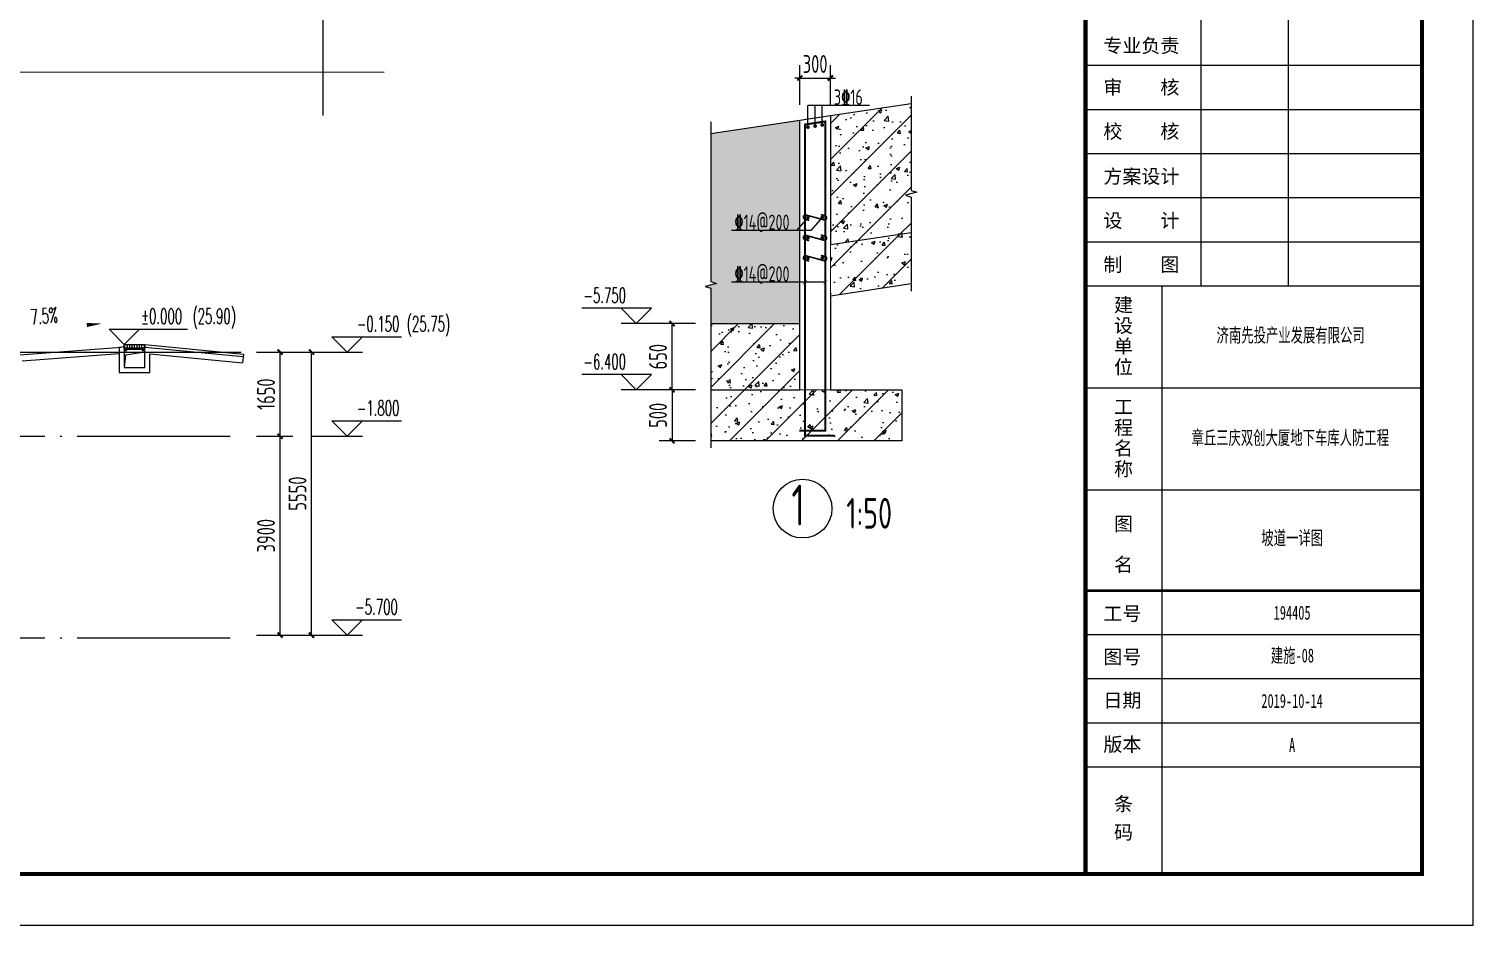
# Model space of a CAD drawing. Extents: x -502255 to 1362592, y -400300 to 332622.
# Drawn here: x 285709 to 314025, y -400300 to -382726 of the extents above; entities that cross this region are included whole.
import ezdxf

# ---------------------------------------------------------------- set-up
doc = ezdxf.new("R2010")
doc.units = 0
doc.header["$LTSCALE"] = 1000
doc.header["$MEASUREMENT"] = 0
doc.linetypes.add('DASH', pattern=[0.35, 0.25, -0.1])
doc.linetypes.add('DOTE', pattern=[2.42, 2, -0.2, 0.02, -0.2])
for name, color, linetype in [('A-WINDOW', 4, 'Continuous'), ('COLUMN', 9, 'Continuous'), ('DIM_ELEV', 3, 'Continuous'), ('DIM_SYMB', 3, 'Continuous'), ('ECA_TK', 7, 'Continuous'), ('FINISH', 213, 'Continuous'), ('HATCH', 253, 'Continuous'), ('PUB_DIM', 3, 'Continuous'), ('PUB_HATCH', 8, 'Continuous'), ('PUB_TEXT', 7, 'Continuous'), ('REIN', 1, 'Continuous'), ('S-DOTE', 8, 'DOTE'), ('S-大样-轮廓线', 2, 'Continuous'), ('TEXT', 53, 'Continuous'), ('THIN', 7, 'Continuous'), ('tk', 7, 'Continuous'), ('WALL', 2, 'Continuous')]:
    doc.layers.add(name, color=color, linetype=linetype)
doc.layers.add('砼梁', color=4, linetype='Continuous', lineweight=18)
doc.styles.add('_TCH_DIM', font='SIMPLEX', dxfattribs={"bigfont": 'GBCBIG'})
doc.styles.get("Standard").update_dxf_attribs({"font": 'tssdeng2.shx', "width": 0.7, "bigfont": '@@hztxt.shx'})
doc.styles.add('SUNTXT', font='', dxfattribs={"height": 2.5})
doc.styles.add('TH-STYLE3_T3', font='tssdeng.shx', dxfattribs={"width": 0.7, "bigfont": 'tssdchn.shx'})
doc.styles.add('TSSD_Rein', font='tssdeng2.shx', dxfattribs={"width": 0.7, "bigfont": 'hztxt.shx'})
doc.styles.add('黑体', font='simhei.ttf', dxfattribs={"width": 0.65})
doc.styles.get('SUNTXT').set_extended_font_data('SimSun')
doc.dimstyles.new('_TCH_ARCH&&100', dxfattribs={"dimtxt": 350, "dimasz": 100, "dimexe": 250, "dimexo": 300, "dimgap": 100, "dimtad": 1, "dimdec": 0, "dimzin": 0, "dimdsep": 46, "dimtxsty": 'TH-STYLE3_T3', "dimblk": 'ARCHTICK', "dimcen": 0.09, "dimclrt": 7, "dimazin": 2, "dimtfac": 1, "dimtdec": 0, "dimtix": 1, "dimtmove": 2, "dimatfit": 3, "dimfxl": 1, "dimtolj": 1, "dimtzin": 0, "dimarcsym": 0})
pattern_1 = [(50, (1523.4, 211421.6), (717.2602, -62.75213), [75, -825]), (355, (1523.4, 211421.6), (-138.7513, 752.1921), [60, -660]), (100.4514, (1583.2, 211416.4), (578.5094, 689.43954), [63.7402, -701.1421]), (46.1842, (1523.4, 211621.6), (1067.241, -165.519), [112.5, -1237.5]), (96.6356, (1612.4, 211607.8), (934.6627, 974.1179), [95.6103, -1051.713]), (351.1842, (1523.4, 211621.6), (934.662, 974.1186), [90, -990]), (21, (1623.4, 211571.6), (596.90705, -402.6189), [75, -825]), (326, (1623.4, 211571.6), (243.3153, 725.15005), [60, -660]), (71.4514, (1673.2, 211538.04), (840.2226, 322.5305), [63.7402, -701.1421]), (37.5, (1523.43, 211421.6), (12.15986, 332.89385), [0, -652, 0, -670, 0, -662.5]), (7.5, (1523.43, 211421.6), (263.06954, 394.41171), [0, -382, 0, -637, 0, -252.5]), (327.5, (1300.43, 211421.6), (533.82244, -22.55487), [0, -250, 0, -780, 0, -1035]), (317.5, (1200.43, 211421.6), (583.18617, 100.10498), [0, -325, 0, -518, 0, -735]), (45, (1523.43, 211421.6), (-353.5534, 353.5534), [])]

# ---------------------------------------------------------------- blocks, each defined once
blk = doc.blocks.new('10B_A1')
at = {"layer": 'ECA_TK'}
for p, q in [((787.68, 125.36), (787.68, 194.56)), ((804.77, 194.56), (804.77, 125.36)), ((765, 168.61), (831, 168.61)), ((765, 159.96), (831, 159.96)), ((765, 151.31), (831, 151.31)), ((765, 142.66), (831, 142.66)), ((765, 134.01), (831, 134.01)), ((765, 125.36), (831, 125.36)), ((780.03, 10), (780.03, 125.36)), ((765, 105.36), (831, 105.36)), ((765, 85.36), (831, 85.36)), ((831, 56.92), (765, 56.92)), ((831, 48.27), (765, 48.27)), ((831, 39.62), (765, 39.62)), ((831, 30.97), (765, 30.97))]:
    blk.add_line(p, q, dxfattribs=at)
blk.add_lwpolyline([(0, 0), (841, 0), (841, 594), (0, 594)], close=True, dxfattribs=at)
at = {"layer": 'ECA_TK', "const_width": 0.8}
blk.add_lwpolyline([(831, 10), (831, 584), (18, 584), (18, 10)], close=True, dxfattribs=at)
at = {"layer": 'ECA_TK'}
for points, const_width in [([(765, 10), (765, 584)], 0.8), ([(831, 65.57), (765, 65.57)], 0.5)]:
    blk.add_lwpolyline(points, dxfattribs=dict(at, const_width=const_width))
at = {"layer": 'ECA_TK', "linetype": 'Continuous', "style": 'SUNTXT'}
for s, height, p in [('专业负责', 2.734, (768.5, 171.09)), ('审    核', 2.734, (768.5, 162.93)), ('校    核', 2.734, (768.5, 154.28)), ('方案设计', 2.734, (768.5, 145.45)), ('设    计', 2.734, (768.5, 136.8)), ('制    图', 2.734, (768.5, 128.15)), ('建', 2.73, (770.59, 120.26)), ('设', 2.73, (770.59, 116.2)), ('单', 2.73, (770.59, 112.14)), ('位', 2.73, (770.59, 108.08)), ('工', 2.73, (770.59, 100.26)), ('程', 2.73, (770.59, 96.2)), ('名', 2.73, (770.59, 92.14)), ('称', 2.73, (770.59, 88.08)), ('图', 2.73, (770.59, 77.33)), ('名', 2.73, (770.59, 69.33)), ('工号', 2.734, (768.5, 59.71)), ('图号', 2.734, (768.5, 51.23)), ('日期', 2.734, (768.5, 42.72)), ('版本', 2.734, (768.5, 34.07)), ('条', 2.73, (770.59, 22.4)), ('码', 2.73, (770.59, 16.85))]:
    blk.add_text(s, height=height, dxfattribs=at).set_placement(p)
blk = doc.blocks.new('_ArchTick')
at = {"color": 0, "linetype": 'ByBlock', "const_width": 0.4}
blk.add_lwpolyline([(-0.5, -0.5), (0.5, 0.5)], dxfattribs=at)
blk = doc.blocks.new('*D1398')
at = {"layer": 'Defpoints', "color": 0, "transparency": 16777216}
for p in [(289874, -389064), (291251, -389064), (289874, -394614)]:
    blk.add_point(p, dxfattribs=at)
at = {"layer": 'PUB_DIM', "color": 0, "lineweight": -2, "transparency": 16777216}
for p, q in [((290174, -389064), (291501, -389064)), ((291251, -394614), (291251, -389064)), ((290174, -394614), (291501, -394614))]:
    blk.add_line(p, q, dxfattribs=at)
at = {"layer": 'PUB_DIM', "color": 0, "lineweight": -2, "transparency": 16777216, "xscale": 100, "yscale": 100, "zscale": 100}
for p, rotation in [((291251, -389064), 90), ((291251, -394614), 270)]:
    blk.add_blockref('_ArchTick', p, dxfattribs=dict(at, rotation=rotation))
at = {"layer": 'PUB_DIM', "color": 7, "transparency": 16777216, "insert": (290976, -391839), "char_height": 350, "attachment_point": 5, "rotation": 90, "style": 'TH-STYLE3_T3'}
blk.add_mtext('\\A1;5550', dxfattribs=at)
blk = doc.blocks.new('*D1399')
at = {"layer": 'Defpoints', "color": 0, "transparency": 16777216}
for p in [(289874, -390714), (290633, -390714), (289874, -394614)]:
    blk.add_point(p, dxfattribs=at)
at = {"layer": 'PUB_DIM', "color": 0, "lineweight": -2, "transparency": 16777216}
for p, q in [((290174, -390714), (290883, -390714)), ((290633, -394614), (290633, -390714)), ((290174, -394614), (290883, -394614))]:
    blk.add_line(p, q, dxfattribs=at)
at = {"layer": 'PUB_DIM', "color": 0, "lineweight": -2, "transparency": 16777216, "xscale": 100, "yscale": 100, "zscale": 100}
for p, rotation in [((290633, -390714), 90), ((290633, -394614), 270)]:
    blk.add_blockref('_ArchTick', p, dxfattribs=dict(at, rotation=rotation))
at = {"layer": 'PUB_DIM', "color": 7, "transparency": 16777216, "insert": (290358, -392664), "char_height": 350, "attachment_point": 5, "rotation": 90, "style": 'TH-STYLE3_T3'}
blk.add_mtext('\\A1;3900', dxfattribs=at)
blk = doc.blocks.new('*D1400')
at = {"layer": 'Defpoints', "color": 0, "transparency": 16777216}
for p in [(289874, -389064), (290633, -389064), (289874, -390714)]:
    blk.add_point(p, dxfattribs=at)
at = {"layer": 'PUB_DIM', "color": 0, "lineweight": -2, "transparency": 16777216}
for p, q in [((290174, -389064), (290883, -389064)), ((290633, -390714), (290633, -389064)), ((290174, -390714), (290883, -390714))]:
    blk.add_line(p, q, dxfattribs=at)
at = {"layer": 'PUB_DIM', "color": 0, "lineweight": -2, "transparency": 16777216, "xscale": 100, "yscale": 100, "zscale": 100}
for p, rotation in [((290633, -389064), 90), ((290633, -390714), 270)]:
    blk.add_blockref('_ArchTick', p, dxfattribs=dict(at, rotation=rotation))
at = {"layer": 'PUB_DIM', "color": 7, "transparency": 16777216, "insert": (290358, -389889), "char_height": 350, "attachment_point": 5, "rotation": 90, "style": 'TH-STYLE3_T3'}
blk.add_mtext('\\A1;1650', dxfattribs=at)
blk = doc.blocks.new('_FZH')
blk.add_lwpolyline([(-0.5, -0.5), (0.5, -0.5), (0.5, 0.5), (-0.5, 0.5)], close=True)
at = {"layer": 'PUB_HATCH'}
blk.add_solid([(-0.5, -0.5), (0.5, -0.5), (-0.5, 0.5), (0.5, 0.5)], dxfattribs=at)
blk = doc.blocks.new('*D1468')
at = {"layer": 'Defpoints', "color": 0, "transparency": 16777216}
for p in [(301424, -383689), (300824, -384515), (301424, -384515)]:
    blk.add_point(p, dxfattribs=at)
at = {"layer": 'PUB_DIM', "color": 0, "lineweight": -2, "transparency": 16777216}
for p, q in [((300824, -384215), (300824, -383439)), ((301424, -384215), (301424, -383439)), ((300824, -383689), (300724, -383689)), ((300824, -383689), (301424, -383689)), ((301424, -383689), (301524, -383689))]:
    blk.add_line(p, q, dxfattribs=at)
at = {"layer": 'PUB_DIM', "color": 0, "lineweight": -2, "transparency": 16777216, "xscale": 100, "yscale": 100, "zscale": 100}
blk.add_blockref('_ArchTick', (300824, -383689), dxfattribs=at)
at = {"layer": 'PUB_DIM', "color": 0, "lineweight": -2, "transparency": 16777216, "xscale": 100, "yscale": 100, "zscale": 100, "rotation": 180}
blk.add_blockref('_ArchTick', (301424, -383689), dxfattribs=at)
at = {"layer": 'PUB_DIM', "color": 7, "transparency": 16777216, "insert": (301124, -383414), "char_height": 350, "attachment_point": 5, "style": 'TH-STYLE3_T3'}
blk.add_mtext('\\A1;300', dxfattribs=at)
blk = doc.blocks.new('*D1469')
at = {"layer": 'Defpoints', "color": 0, "transparency": 16777216}
for p in [(298319, -388504), (299079, -388504), (299079, -389804)]:
    blk.add_point(p, dxfattribs=at)
at = {"layer": 'PUB_DIM', "color": 0, "lineweight": -2, "transparency": 16777216}
for p, q in [((298779, -388504), (298069, -388504)), ((298319, -389804), (298319, -388504)), ((298779, -389804), (298069, -389804))]:
    blk.add_line(p, q, dxfattribs=at)
at = {"layer": 'PUB_DIM', "color": 0, "lineweight": -2, "transparency": 16777216, "xscale": 100, "yscale": 100, "zscale": 100}
for p, rotation in [((298319, -388504), 90), ((298319, -389804), 270)]:
    blk.add_blockref('_ArchTick', p, dxfattribs=dict(at, rotation=rotation))
at = {"layer": 'PUB_DIM', "color": 7, "transparency": 16777216, "insert": (298044, -389154), "char_height": 350, "attachment_point": 5, "rotation": 90, "style": 'TH-STYLE3_T3'}
blk.add_mtext('\\A1;650', dxfattribs=at)
blk = doc.blocks.new('*D1470')
at = {"layer": 'Defpoints', "color": 0, "transparency": 16777216}
for p in [(299079, -389804), (298319, -390804), (299079, -390804)]:
    blk.add_point(p, dxfattribs=at)
at = {"layer": 'PUB_DIM', "color": 0, "lineweight": -2, "transparency": 16777216}
for p, q in [((298779, -389804), (298069, -389804)), ((298319, -389804), (298319, -390804)), ((298779, -390804), (298069, -390804))]:
    blk.add_line(p, q, dxfattribs=at)
at = {"layer": 'PUB_DIM', "color": 0, "lineweight": -2, "transparency": 16777216, "xscale": 100, "yscale": 100, "zscale": 100}
for p, rotation in [((298319, -389804), 90), ((298319, -390804), 270)]:
    blk.add_blockref('_ArchTick', p, dxfattribs=dict(at, rotation=rotation))
at = {"layer": 'PUB_DIM', "color": 7, "transparency": 16777216, "insert": (298044, -390304), "char_height": 350, "attachment_point": 5, "rotation": 90, "style": 'TH-STYLE3_T3'}
blk.add_mtext('\\A1;500', dxfattribs=at)

msp = doc.modelspace()

# ---------------------------------------------------------------- hatches: boundary and pattern name
at = {"layer": 'A-WINDOW'}
h = msp.add_hatch(dxfattribs=at)
h.set_pattern_fill('ANSI31', color=256, scale=30, angle=45)
h.set_pattern_definition([(90, (-3381200.26, -625254.926), (-47.625, 1e-14), [])])
h.paths.add_polyline_path([(287579.8, -388913.8), (287979.8, -388913.8), (287979.8, -388983.8), (287579.8, -388983.8)])
at = {"layer": 'HATCH'}
h = msp.add_hatch(dxfattribs=at)
h.set_pattern_fill('ARMORED', color=256, scale=100, style=0)
h.set_pattern_definition(pattern_1)
h.paths.add_polyline_path([(303005.5, -384187.9), (301424, -384425.1), (301423.9, -386953.1), (303005.5, -386715.9), (303005.5, -386022.5), (302895.5, -385987.5), (303115.5, -385927.5), (303005.5, -385892.5)])
h = msp.add_hatch(dxfattribs=at)
h.set_pattern_fill('RETURN_GROUND', color=256, scale=100, style=0)
h.set_pattern_definition([(16.1423, (2443.9965, 211667.7463), (912241.11289719, 264032.5958670094), [427.26, -1004520.79]), (8.7197, (2104.8565, 212419.076), (209550.03073029, 32130.83213273), [441.45, -229932.28]), (8.2053, (2065.9765, 212578.8463), (745997.942195107, 107569.3758511102), [453.95, -1957225.61]), (45, (2340, 212357), (9e-14, 1397.0026), [3.05, -1972.6]), (283.2246, (2327.3465, 212758.036), (60071.218369436, -255650.95237416), [441.47, -286569.79]), (285.6422, (2139.417, 212693.266), (6984.980491, -25146.0072143), [425.88, -35842.34]), (30.9133, (1672.5565, 212354.826), (226313.94575528, 135509.09445455), [12.59, -271914.81]), (30.9133, (1566.9865, 211529.576), (226313.94575528, 135509.09445455), [12.59, -271914.81]), (306.8699, (1670.68, 211471.3), (2794.00017, -4190.99989), [10.8, -6974.2]), (53.1301, (1670.68, 211598.67), (2794.00017, 4190.99989), [10.8, -6974.2]), (53.1301, (1595.07, 211700.14), (2794.00017, 4190.99989), [10.8, -6974.2]), (45, (1618.6, 211845.3), (9e-14, 1397.0026), [3.05, -1972.6]), (30.9133, (1655.2765, 211795.646), (226313.94575528, 135509.09445455), [12.59, -271914.81]), (45, (1642.3, 211942.5), (9e-14, 1397.0026), [3.05, -1972.6]), (45, (1581.8, 212031), (9e-14, 1397.0026), [3.05, -1972.6]), (45, (1571, 212173.5), (9e-14, 1397.0026), [3.05, -1972.6]), (45, (1553.8, 212320.3), (9e-14, 1397.0026), [3.05, -1972.6]), (45, (1633.7, 212259.8), (9e-14, 1397.0026), [3.05, -1972.6]), (30.9133, (1590.4765, 212270.626), (226313.94575528, 135509.09445455), [12.59, -271914.81]), (30.9133, (1832.6865, 211574.916), (226313.94575528, 135509.09445455), [12.59, -271914.81]), (306.8699, (1837, 211473.44), (2794.00017, -4190.99989), [10.8, -6974.2]), (45, (1875.9, 211564.1), (9e-14, 1397.0026), [3.05, -1972.6]), (306.8699, (1936.37, 211516.62), (2794.00017, -4190.99989), [10.8, -6974.2]), (306.8699, (2063.82, 211458.33), (2794.00017, -4190.99989), [10.8, -6974.2]), (45, (2102.7, 211549), (9e-14, 1397.0026), [3.05, -1972.6]), (30.9133, (2186.9465, 211553.326), (226313.94575528, 135509.09445455), [12.59, -271914.81]), (306.8699, (2290.63, 211495.03), (2794.00017, -4190.99989), [10.8, -6974.2]), (306.8699, (2418.08, 211436.74), (2794.00017, -4190.99989), [10.8, -6974.2]), (45, (2457, 211527.4), (9e-14, 1397.0026), [3.05, -1972.6]), (8.2053, (1694.3765, 211981.7363), (745997.942195107, 107569.3758511102), [453.95, -1957225.61]), (8.7197, (1733.2565, 211821.976), (209550.03073029, 32130.83213273), [441.45, -229932.28]), (285.6422, (1767.827, 212096.166), (6984.980491, -25146.0072143), [425.88, -35842.34]), (283.2246, (1955.7565, 212160.936), (60071.218369436, -255650.95237416), [441.47, -286569.79]), (45, (1698.5, 211784.8), (9e-14, 1397.0026), [3.05, -1972.6]), (53.1301, (1763.56, 211788.66), (2794.00017, 4190.99989), [10.8, -6974.2]), (45, (1806.7, 211906.2), (9e-14, 1397.0026), [3.05, -1972.6]), (30.9133, (1931.7765, 211668.266), (226313.94575528, 135509.09445455), [12.59, -271914.81]), (45, (1968.4, 211759.9), (9e-14, 1397.0026), [3.05, -1972.6]), (45, (1957.6, 211844.1), (9e-14, 1397.0026), [3.05, -1972.6]), (45, (2024.7, 211825.9), (9e-14, 1397.0026), [3.05, -1972.6]), (45, (1685.5, 212037.5), (9e-14, 1397.0026), [3.05, -1972.6]), (45, (1828, 212120.4), (9e-14, 1397.0026), [3.05, -1972.6]), (45, (1715.8, 212344), (9e-14, 1397.0026), [3.05, -1972.6]), (30.9133, (1847.7465, 212264.566), (226313.94575528, 135509.09445455), [12.59, -271914.81]), (45, (1875.8, 212040), (9e-14, 1397.0026), [3.05, -1972.6]), (306.8699, (1962.24, 212128.56), (2794.00017, -4190.99989), [10.8, -6974.2]), (45, (2029.2, 211999), (9e-14, 1397.0026), [3.05, -1972.6]), (45, (2154.3, 211741.7), (9e-14, 1397.0026), [3.05, -1972.6]), (30.9133, (2190.9865, 211692.016), (226313.94575528, 135509.09445455), [12.59, -271914.81]), (45, (2234.2, 211681.2), (9e-14, 1397.0026), [3.05, -1972.6]), (45, (2072.1, 211924), (9e-14, 1397.0026), [3.05, -1972.6]), (53.1301, (2303.6, 211605.14), (2794.00017, 4190.99989), [10.8, -6974.2]), (326.3099, (2301.43, 211829.68), (2793.99636, -1396.99739), [7.79, -5029.17]), (71.4792, (2320.8665, 211883.646), (1397.000423526, 4191.00309366), [6.83, -294654.22]), (45, (2441.8, 211859.9), (9e-14, 1397.0026), [3.05, -1972.6]), (45, (2160.7, 212126.9), (9e-14, 1397.0026), [3.05, -1972.6]), (45, (2080.8, 212187.4), (9e-14, 1397.0026), [3.05, -1972.6]), (45, (2108.9, 212281.4), (9e-14, 1397.0026), [3.05, -1972.6]), (45, (2104.6, 212337.6), (9e-14, 1397.0026), [3.05, -1972.6]), (30.9133, (2266.5365, 211993.046), (226313.94575528, 135509.09445455), [12.59, -271914.81]), (270, (2409.4, 212034.8), (1397, -3e-13), [6.48, -1390.52]), (45, (2359.5, 212167), (9e-14, 1397.0026), [3.05, -1972.6]), (30.9133, (2316.2765, 212177.786), (226313.94575528, 135509.09445455), [12.59, -271914.81]), (45, (2344.4, 212300.8), (9e-14, 1397.0026), [3.05, -1972.6]), (30.9133, (1605.5965, 212549.136), (226313.94575528, 135509.09445455), [12.59, -271914.81]), (45, (1579.7, 212456.3), (9e-14, 1397.0026), [3.05, -1972.6]), (45, (1653.1, 212482.2), (9e-14, 1397.0026), [3.05, -1972.6]), (45, (1648.8, 212538.3), (9e-14, 1397.0026), [3.05, -1972.6]), (45, (1568.9, 212598.8), (9e-14, 1397.0026), [3.05, -1972.6]), (45, (1594.8, 212734.8), (9e-14, 1397.0026), [3.05, -1972.6]), (45, (1668.2, 212760.7), (9e-14, 1397.0026), [3.05, -1972.6]), (45, (1767.6, 212562.1), (9e-14, 1397.0026), [3.05, -1972.6]), (306.8699, (1854, 212650.6), (2794.00017, -4190.99989), [10.8, -6974.2]), (45, (1793.5, 212698.1), (9e-14, 1397.0026), [3.05, -1972.6]), (45, (1925.6, 212382.4), (9e-14, 1397.0026), [3.05, -1972.6]), (45, (1877.8, 212462.8), (9e-14, 1397.0026), [3.05, -1972.6]), (45, (1951.5, 212518.4), (9e-14, 1397.0026), [3.05, -1972.6]), (306.8699, (2011.98, 212470.9), (2794.00017, -4190.99989), [10.8, -6974.2]), (45, (1946.9, 212657.1), (9e-14, 1397.0026), [3.05, -1972.6]), (30.9133, (1914.4965, 212773.666), (226313.94575528, 135509.09445455), [12.59, -271914.81]), (45, (1957.7, 212762.9), (9e-14, 1397.0026), [3.05, -1972.6]), (45, (2046.3, 212758.6), (9e-14, 1397.0026), [3.05, -1972.6]), (45, (2104.9, 212477.4), (9e-14, 1397.0026), [3.05, -1972.6]), (45, (2178.3, 212503.3), (9e-14, 1397.0026), [3.05, -1972.6]), (306.8699, (2106.75, 212711.06), (2794.00017, -4190.99989), [10.8, -6974.2]), (45, (2245, 212557.8), (9e-14, 1397.0026), [3.05, -1972.6]), (45, (2247.4, 212637.1), (9e-14, 1397.0026), [3.05, -1972.6]), (45, (2199.6, 212717.5), (9e-14, 1397.0026), [3.05, -1972.6]), (45, (2329.2, 212441.2), (9e-14, 1397.0026), [3.05, -1972.6]), (30.9133, (2281.7165, 212508.116), (226313.94575528, 135509.09445455), [12.59, -271914.81]), (45, (2324.9, 212497.3), (9e-14, 1397.0026), [3.05, -1972.6]), (45, (2443.7, 212521.1), (9e-14, 1397.0026), [3.05, -1972.6]), (30.9133, (2437.5165, 212546.456), (226313.94575528, 135509.09445455), [12.59, -271914.81]), (306.8699, (2333.83, 212725.66), (2794.00017, -4190.99989), [10.8, -6974.2]), (45, (2400.8, 212596.1), (9e-14, 1397.0026), [3.05, -1972.6]), (45, (2426.7, 212732.1), (9e-14, 1397.0026), [3.05, -1972.6]), (45, (2273.3, 212773.2), (9e-14, 1397.0026), [3.05, -1972.6]), (294.7024, (2547.687, 211771.376), (23748.9742801, -51689.0081858), [337.2, -76548.58]), (107.7447, (2793.937, 211507.986), (-9779.017961, 30733.998926), [335.27, -36334.31]), (14.0362, (2500.16, 211520.94), (1397.00035, 0.00137), [338.43, -5421.55]), (306.8699, (2517.44, 211479.92), (2794.00017, -4190.99989), [10.8, -6974.2]), (45, (2610.3, 211434.6), (9e-14, 1397.0026), [3.05, -1972.6]), (45, (2683.8, 211512.3), (9e-14, 1397.0026), [3.05, -1972.6]), (45, (2774.5, 211551.2), (9e-14, 1397.0026), [3.05, -1972.6]), (30.9133, (2811.2165, 211501.506), (226313.94575528, 135509.09445455), [12.59, -271914.81]), (45, (2854.4, 211490.7), (9e-14, 1397.0026), [3.05, -1972.6]), (30.9133, (2577.9265, 211602.976), (226313.94575528, 135509.09445455), [12.59, -271914.81]), (53.1301, (2567.13, 211713.1), (2794.00017, 4190.99989), [10.8, -6974.2]), (45, (2634.1, 211698), (9e-14, 1397.0026), [3.05, -1972.6]), (45, (2515.3, 211885.8), (9e-14, 1397.0026), [3.05, -1972.6]), (30.9133, (2595.2065, 211924.666), (226313.94575528, 135509.09445455), [12.59, -271914.81]), (306.8699, (2707.53, 211680.7), (2794.00017, -4190.99989), [10.8, -6974.2]), (45, (2800.4, 211687.2), (9e-14, 1397.0026), [3.05, -1972.6]), (45, (2731.3, 211801.6), (9e-14, 1397.0026), [3.05, -1972.6]), (30.9133, (2822.0165, 211903.076), (226313.94575528, 135509.09445455), [12.59, -271914.81]), (14.0362, (2498, 212090.9), (1397.00035, 0.00137), [8.91, -5751.07]), (45, (2575.8, 212151.4), (9e-14, 1397.0026), [3.05, -1972.6]), (45, (2504.5, 212220.5), (9e-14, 1397.0026), [3.05, -1972.6]), (45, (2530.4, 212356.5), (9e-14, 1397.0026), [3.05, -1972.6]), (30.9133, (2631.6565, 212290.056), (226313.94575528, 135509.09445455), [12.59, -271914.81]), (45, (2722.7, 211987.3), (9e-14, 1397.0026), [3.05, -1972.6]), (45, (2785.3, 212142.7), (9e-14, 1397.0026), [3.05, -1972.6]), (45, (2679.2, 212223.1), (9e-14, 1397.0026), [3.05, -1972.6]), (45, (2674.9, 212279.3), (9e-14, 1397.0026), [3.05, -1972.6]), (45, (2811.2, 212278.7), (9e-14, 1397.0026), [3.05, -1972.6]), (45, (2873.9, 211713.1), (9e-14, 1397.0026), [3.05, -1972.6]), (45, (2865.2, 211892.3), (9e-14, 1397.0026), [3.05, -1972.6]), (45, (2856.6, 212073.6), (9e-14, 1397.0026), [3.05, -1972.6]), (45, (2884.7, 212304.7), (9e-14, 1397.0026), [3.05, -1972.6]), (45, (2480.7, 212535.7), (9e-14, 1397.0026), [3.05, -1972.6]), (45, (2603.8, 212382.4), (9e-14, 1397.0026), [3.05, -1972.6]), (45, (2599.5, 212559.4), (9e-14, 1397.0026), [3.05, -1972.6]), (45, (2625.4, 212695.4), (9e-14, 1397.0026), [3.05, -1972.6]), (45, (2752.9, 212518.4), (9e-14, 1397.0026), [3.05, -1972.6]), (45, (2662.2, 212479.5), (9e-14, 1397.0026), [3.05, -1972.6]), (30.9133, (2789.6165, 212468.736), (226313.94575528, 135509.09445455), [12.59, -271914.81]), (45, (2832.8, 212457.9), (9e-14, 1397.0026), [3.05, -1972.6]), (306.8699, (2685.93, 212647.94), (2794.00017, -4190.99989), [10.8, -6974.2]), (45, (2500.2, 212758), (9e-14, 1397.0026), [3.05, -1972.6]), (30.9133, (2746.4165, 212770.996), (226313.94575528, 135509.09445455), [12.59, -271914.81]), (45, (2789.6, 212760.2), (9e-14, 1397.0026), [3.05, -1972.6]), (45, (2852.3, 212680.3), (9e-14, 1397.0026), [3.05, -1972.6])])
h.paths.add_polyline_path([(300823.9, -384515.2), (299078.6, -384776.9), (299078.6, -387680.8), (299188.6, -387715.8), (298968.6, -387775.8), (299078.6, -387810.8), (299078.6, -388504), (300823.9, -388504)])
h.paths.add_polyline_path([(299481.6, -387718.4), (300798.1, -387718.4), (300798.1, -387354.9), (299481.6, -387354.9)], flags=24)
h.paths.add_polyline_path([(299481.6, -386705.2), (300798.1, -386705.2), (300798.1, -386341.8), (299481.6, -386341.8)], flags=24)
h = msp.add_hatch(dxfattribs=at)
h.set_pattern_fill('ARMORED', color=256, scale=100, style=0)
h.set_pattern_definition(pattern_1)
h.paths.add_polyline_path([(303005.5, -386715.9), (301423.9, -386953.1), (301423.9, -387964.3), (303005.5, -387727.1)])
h = msp.add_hatch(dxfattribs=at)
h.set_pattern_fill('ARMORED', color=256, scale=100, style=0)
h.set_pattern_definition(pattern_1)
h.paths.add_polyline_path([(300823.9, -388504), (299078.6, -388504), (299078.6, -389804), (300823.9, -389804)])
h = msp.add_hatch(dxfattribs=at)
h.set_pattern_fill('ARMORED', color=256, scale=100, style=0)
h.set_pattern_definition(pattern_1)
h.paths.add_polyline_path([(302824.2, -389804), (301423.9, -389804), (301323.9, -389804), (301323.9, -390604), (300923.9, -390604), (300923.9, -389804), (300823.9, -389804), (299078.6, -389804), (299078.6, -390804), (302824.2, -390804)])
h = msp.add_hatch(dxfattribs=at)
h.set_pattern_fill('ARMORED', color=256, scale=100, style=0)
h.set_pattern_definition(pattern_1)
h.paths.add_polyline_path([(301323.9, -389804), (300923.9, -389804), (300923.9, -390604), (301323.9, -390604)])

# ---------------------------------------------------------------- linework, layer by layer
for p, q in [((301424, -384425.1), (303005.5, -384187.9)), ((299078.6, -384776.9), (300823.9, -384515.2)), ((300983.9, -386423.5, 265.7), (300759.6, -386681.5)), ((301263.9, -386423.5, 265.7), (301039.6, -386681.5)), ((301039.6, -386681.5), (299481.7, -386681.5)), ((301323.9, -387694.6), (299481.7, -387694.6)), ((299078.6, -388504), (300823.9, -388504))]:
    msp.add_line(p, q)
for points in [[(299078.6, -389804), (300823.9, -389804), (300823.9, -384515.2), (301424, -384425.1), (301423.9, -386953.1), (303005.5, -386715.9), (303005.5, -387727.1), (301423.9, -387964.3), (301423.9, -389804), (302824.2, -389804), (302824.2, -390804), (299078.6, -390804)], [(287979.8, -388913.8), (289914, -389102.6), (289897.4, -389272.1)]]:
    msp.add_lwpolyline(points)
for points, const_width in [([(300815, -390604), (301323.9, -390604), (301324, -384541.3), (300923.9, -384601.3), (300923.9, -390704), (301507.4, -390704)], 40), ([(300876.2, -387742.3), (300971.6, -387646.9)], 5), ([(301276.2, -387742.3), (301371.6, -387646.9)], 5)]:
    msp.add_lwpolyline(points, dxfattribs=dict(const_width=const_width))
at = {"layer": 'A-WINDOW'}
msp.add_lwpolyline([(287579.8, -388913.8), (287979.8, -388913.8), (287979.8, -388983.8), (287579.8, -388983.8)], close=True, dxfattribs=at)
at = {"layer": 'DIM_ELEV'}
for p, q in [((297918.7, -388204), (296552, -388204)), ((297618.7, -388504), (297318.7, -388204)), ((297618.7, -388504), (297918.7, -388204)), ((287579.8, -388913.8), (287279.8, -388613.8)), ((287279.8, -388613.8), (288817.5, -388613.8)), ((287579.8, -388913.8), (287879.8, -388613.8)), ((291950.8, -389063.8), (291650.8, -388763.8)), ((291650.8, -388763.8), (293017.5, -388763.8)), ((291950.8, -389063.8), (292250.8, -388763.8)), ((298318.7, -388504), (297318.7, -388504)), ((291250.8, -389063.8), (292250.8, -389063.8)), ((297918.7, -389504), (296552, -389504)), ((297618.7, -389804), (297318.7, -389504)), ((297618.7, -389804), (297918.7, -389504)), ((298318.7, -389804), (297318.7, -389804)), ((291950.8, -390713.8), (291650.8, -390413.8)), ((291650.8, -390413.8), (293017.5, -390413.8)), ((291950.8, -390713.8), (292250.8, -390413.8)), ((291250.8, -390713.8), (292250.8, -390713.8)), ((291950.8, -394613.8), (291650.8, -394313.8)), ((291650.8, -394313.8), (293017.5, -394313.8)), ((291950.8, -394613.8), (292250.8, -394313.8)), ((291250.8, -394613.8), (292250.8, -394613.8))]:
    msp.add_line(p, q, dxfattribs=at)
at = {"layer": 'DIM_SYMB'}
for points in [[(291479.5, -366068.6), (291476.4, -375717.5), (291686.4, -375794), (291266.3, -375867.9), (291476.3, -375942.5), (291473.2, -384424.6)], [(292673.6, -383584.4), (265570.2, -383575.5), (265493.7, -383785.5), (265419.8, -383365.5), (265345.2, -383575.5), (238241.9, -383566.6)]]:
    msp.add_lwpolyline(points, dxfattribs=at)
msp.add_lwpolyline([(284929.8, -388710.5, 0, 0, 0), (287143.8, -388504.7, 0, 80, 0), (286845.1, -388532.5, 0, 0, 0)], format="xyseb", dxfattribs=at)
at = {"layer": 'FINISH'}
for points in [[(287579.8, -388964.3), (287579.8, -388944.2)], [(287979.8, -388964.3), (287979.8, -388944.2)]]:
    msp.add_lwpolyline(points, dxfattribs=at)
at = {"layer": 'PUB_TEXT'}
msp.add_circle((300878.5, -392132.9), 576, dxfattribs=at)
at = {"layer": 'REIN', "ltscale": 0.5, "const_width": 36}
for points in [[(300978.6, -384635.4, 1), (300989.2, -384669.9, 1)], [(301123.9, -384613.6, -1), (301123.9, -384649.6, -1)], [(301264, -384592.6, -1), (301264, -384628.6, -1)]]:
    msp.add_lwpolyline(points, format="xyb", close=True, dxfattribs=at)
at = {"layer": 'REIN', "ltscale": 0.3, "const_width": 30, "elevation": 565.7}
for points in [[(301006.9, -386480.6), (300930.7, -386459.7, -0.9976711), (300940.5, -386373.5), (301302.3, -386472.8, 1.0023344), (301312.1, -386386.7), (301235.8, -386365.8)], [(301006.9, -387280.6), (300930.7, -387259.7, -0.9976711), (300940.5, -387173.5), (301302.3, -387272.8, 1.0023344), (301312.1, -387186.7), (301235.8, -387165.8)]]:
    msp.add_lwpolyline(points, format="xyb", dxfattribs=at)
at = {"layer": 'REIN', "ltscale": 0.5, "const_width": 36, "elevation": 265.7}
for points in [[(300983.9, -386441.5, -1), (300983.9, -386405.5, -1)], [(301263.9, -386441.5, 1), (301263.9, -386405.5, 1)], [(300983.9, -386841.5, -1), (300983.9, -386805.5, -1)], [(301263.9, -386841.5, 1), (301263.9, -386805.5, 1)], [(300983.9, -387241.5, -1), (300983.9, -387205.5, -1)], [(301263.9, -387241.5, 1), (301263.9, -387205.5, 1)]]:
    msp.add_lwpolyline(points, format="xyb", close=True, dxfattribs=at)
at = {"layer": 'REIN', "linetype": 'DASH', "ltscale": 0.3, "const_width": 30, "elevation": 565.7}
msp.add_lwpolyline([(301006.9, -386880.6), (300930.7, -386859.7, -0.9976711), (300940.5, -386773.5), (301302.3, -386872.8, 1.0023344), (301312.1, -386786.7), (301235.8, -386765.8)], format="xyb", dxfattribs=at)
at = {"layer": 'S-DOTE', "linetype": 'ByBlock', "ltscale": 1.5}
msp.add_line((239463.9, -389063.8), (289873.8, -389063.8), dxfattribs=at)
at = {"layer": 'S-DOTE', "linetype": 'DOTE', "ltscale": 1.5}
for p, q in [((239463.9, -390713.8), (289873.8, -390713.8)), ((239463.9, -394663.8), (289873.8, -394663.8))]:
    msp.add_line(p, q, dxfattribs=at)
at = {"layer": 'S-大样-轮廓线'}
for p, q in [((283985.4, -389233.5), (287525.3, -388968)), ((287979.8, -388964.3), (289909.1, -389152.6)), ((285579.8, -389234.3), (287479.8, -389091.8)), ((288079.8, -389094.6), (289897.4, -389272.1))]:
    msp.add_line(p, q, dxfattribs=at)
for points in [[(287579.8, -389014.2), (287579.8, -388963.8), (287479.7, -388971.5), (287479.8, -389464.2), (288079.8, -389464.2), (288079.8, -389094.6)], [(287979.8, -389064.2), (287605.6, -389126.7), (287579.8, -389364.2)]]:
    msp.add_lwpolyline(points, dxfattribs=at)
at = {"layer": 'TEXT', "ltscale": 100}
for p, q in [((302191.4, -384228.1), (300983.9, -384228.1)), ((300983.9, -384652.6), (300983.9, -384228.1)), ((301123.9, -384631.6), (301123.9, -384228.1)), ((301264, -384610.6), (301264, -384228.1))]:
    msp.add_line(p, q, dxfattribs=at)
at = {"layer": 'THIN'}
for points in [[(303005.5, -384047.9), (303005.5, -385892.5), (303115.5, -385927.5), (302895.5, -385987.5), (303005.5, -386022.5), (303005.5, -387867.1)], [(299078.6, -384547.6), (299078.6, -387680.8), (299188.6, -387715.8), (298968.6, -387775.8), (299078.6, -387810.8), (299078.6, -390944)]]:
    msp.add_lwpolyline(points, dxfattribs=at)
at = {"layer": 'WALL'}
msp.add_lwpolyline([(287579.8, -389014.2), (287579.8, -389364.2), (287979.8, -389364.2), (287979.8, -389014.2), (287579.8, -389014.2)], dxfattribs=at)
at = {"layer": '砼梁'}
for p, q in [((301423.9, -386953.1), (301423.9, -387964.3)), ((300823.9, -389804), (301423.9, -389804))]:
    msp.add_line(p, q, dxfattribs=at)

# ---------------------------------------------------------------- block references
at = {"layer": 'COLUMN', "color": 2, "xscale": 50, "yscale": 50, "zscale": 50}
for p in [(287604.8, -389008.8), (287954.8, -389008.8)]:
    msp.add_blockref('_FZH', p, dxfattribs=at)
at = {"layer": 'tk', "xscale": 100, "yscale": 100, "zscale": 100}
msp.add_blockref('10B_A1', (229925.3, -400300.3), dxfattribs=at)

# ---------------------------------------------------------------- texts
at = {"layer": 'PUB_TEXT', "style": '_TCH_DIM', "width": 0.564706}
for s, p in [('-5.750', (296582, -388099)), ('%%P0.000', (287907.5, -388508.8)), ('(25.90)', (288917.5, -388508.8)), ('-0.150', (292139.5, -388658.8)), ('(25.75)', (293117.5, -388658.8)), ('-6.400', (296582, -389399)), ('-1.800', (292139.5, -390308.8)), ('-5.700', (292107.5, -394208.8))]:
    msp.add_text(s, height=297.5, dxfattribs=at).set_placement(p)
msp.add_text('7.5%', height=297.5, rotation=5.3109, dxfattribs=at).set_placement((285756.2, -388528.2))
at = {"layer": 'PUB_TEXT', "width": 0.7}
for s, height, p in [('1', 800, (300659.4, -392463.9)), ('1:50', 600, (301736, -392524.9))]:
    msp.add_text(s, height=height, dxfattribs=at).set_placement(p)
at = {"layer": 'TEXT', "ltscale": 100, "style": 'TSSD_Rein', "width": 0.7}
for s, p in [('3\x8416', (301493, -384214.3)), ('\x8414@200', (299542.1, -386667.7)), ('\x8414@200', (299542.1, -387680.9))]:
    msp.add_text(s, height=300, dxfattribs=at).set_placement(p)
at = {"layer": 'tk', "char_height": 273, "attachment_point": 5, "style": '黑体'}
for s, insert, width in [('济南先投产业发展有限公司', (310447.8, -388747.3), 4719), ('章丘三庆双创大厦地下车库人防工程', (310439.8, -390756.8), 4719), ('坡道一详图', (310477.8, -392722.8), 4779), ('194405', (310476.8, -394175.8), 5097), ('建施-08', (310482.3, -395027.8), 4822), ('2019-10-14', (310476.8, -395905.8), 5097), ('A', (310476.8, -396770.8), 5097)]:
    msp.add_mtext(s, dxfattribs=dict(at, insert=insert, width=width))

# ---------------------------------------------------------------- dimensions: what is measured, and where the dimension line sits
at = {"layer": 'PUB_DIM'}
for p1, p2, distance, picture, middle in [((300823.9, -384515.2), (301424, -384515.2), 826.3, '*D1468', (301123.9, -383413.9)), ((299078.6, -389804), (299078.6, -388504), 760, '*D1469', (298043.7, -389154)), ((299078.6, -389804), (299078.6, -390804), -760, '*D1470', (298043.7, -390304))]:
    dim = msp.add_aligned_dim(p1=p1, p2=p2, distance=distance, dimstyle='_TCH_ARCH&&100', override={"dimlfac": 0.5}, dxfattribs=at)
    dim.commit()
    dim.dimension.update_dxf_attribs({"geometry": picture, "text_midpoint": middle})
for p1, p2, distance, picture, middle in [((289873.8, -394613.8), (289873.8, -389063.8), -1377, '*D1398', (290975.8, -391838.8)), ((289873.8, -390713.8), (289873.8, -389063.8), -759.1, '*D1400', (290357.9, -389888.8)), ((289873.8, -394613.8), (289873.8, -390713.8), -759.1, '*D1399', (290357.9, -392663.8))]:
    dim = msp.add_aligned_dim(p1=p1, p2=p2, distance=distance, dimstyle='_TCH_ARCH&&100', dxfattribs=at)
    dim.commit()
    dim.dimension.update_dxf_attribs({"geometry": picture, "text_midpoint": middle})

doc.saveas('drawing.dxf')
